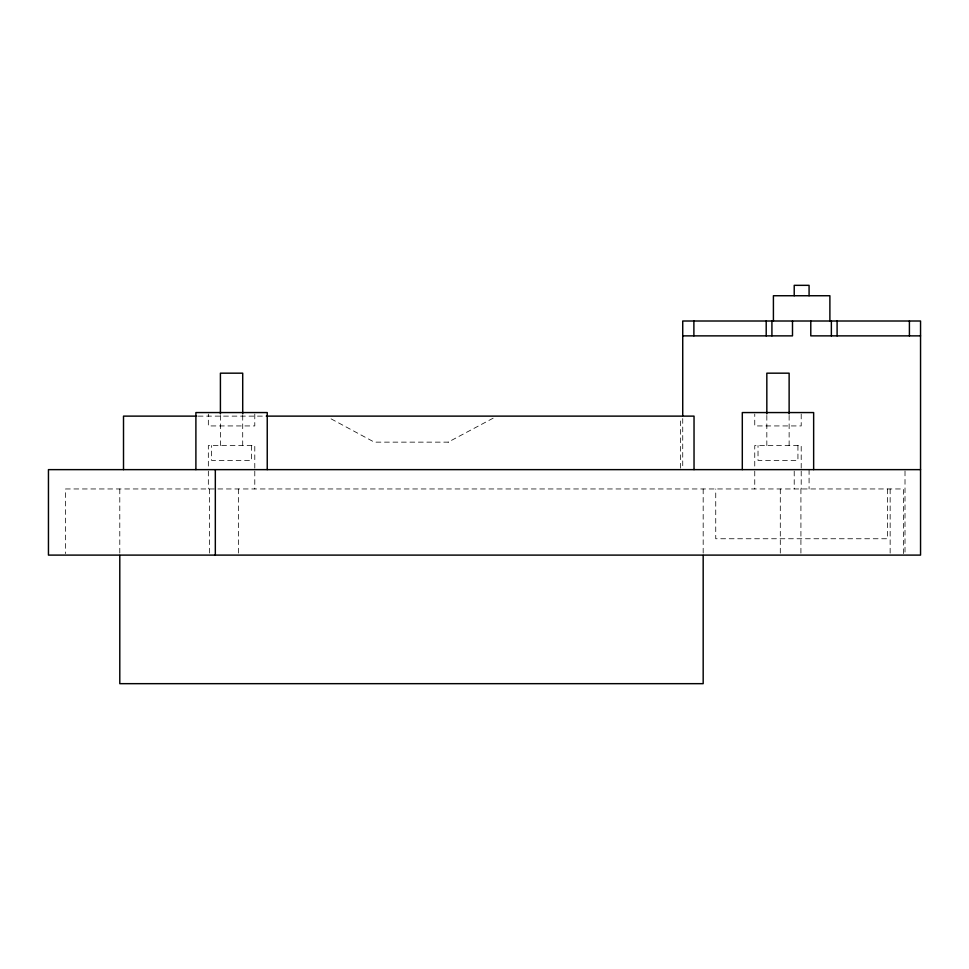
<?xml version="1.0" encoding="UTF-8"?>
<svg xmlns="http://www.w3.org/2000/svg" width="969" height="969" viewBox="0 0 969 969"><rect width="100%" height="100%" fill="white"/><g stroke="black" fill="none" stroke-linecap="round" stroke-linejoin="round"><path stroke-width="0.73" stroke-dasharray="4.84 3.63" d="M680.504 468.148L680.504 417.615M493.136 418.184L448.138 442.143M198.197 416.125L264.791 416.125M448.635 442.143L374.325 442.143L329.835 418.184M905.01 470.97L905.01 553.759M903.459 553.602L903.459 488.957L65.541 488.957L65.541 553.602M890.148 488.957L890.148 553.723M887.556 488.957L887.556 538.752L715.74 538.752L715.74 488.957M809.079 469.638L809.079 488.957M801.206 414.054L801.206 425.936L754.754 425.936L754.754 414.054M801.206 468.136L801.206 445.558L754.754 445.558L754.754 468.136M801.206 471.128L801.206 488.957M800.915 488.957L800.915 553.723M797.935 445.558L797.935 460.42L758.024 460.42L758.024 445.558M794.217 471.128L794.217 488.957M789.129 415.398L789.129 445.558M780.299 488.957L780.299 553.723M766.83 415.398L766.83 445.558M754.754 471.128L754.754 488.957M703.179 488.957L703.179 553.856M682.733 418.535L682.733 468.136M254.786 414.054L254.786 425.936L208.335 425.936L208.335 414.054M254.786 468.136L254.786 445.558L208.335 445.558L208.335 469.638M254.786 471.128L254.786 488.957M251.516 445.558L251.516 460.42L211.605 460.42L211.605 445.558M242.71 415.398L242.71 445.558M238.362 488.957L238.362 553.723M220.411 415.398L220.411 445.558M209.546 488.957L209.546 553.723M208.335 471.128L208.335 488.957M119.793 488.957L119.793 553.856"/><path stroke-width="1.45" d="M682.733 335.868L792.497 335.868L792.497 321.005M920.55 335.868L810.787 335.868L810.787 321.005M196.731 416.125L123.511 416.125L123.511 469.638M266.269 416.125L694.034 416.125L694.034 469.638M920.55 469.638L48.45 469.638L48.45 555.104L920.55 555.104L920.55 321.005L682.733 321.005L682.733 415.531M909.406 321.005L909.406 335.868M837.095 321.005L837.095 335.868M831.366 321.005L831.366 335.868M829.888 321.005L829.888 295.739L773.407 295.739L773.407 321.005M813.645 469.638L813.645 412.564L742.302 412.564L742.302 469.638M809.079 295.739L809.079 285.334L794.217 285.334L794.217 295.739M789.129 413.884L789.129 373.174L766.83 373.174L766.83 413.884M771.918 321.005L771.918 335.868M766.2 321.005L766.2 335.868M703.179 555.37L703.179 683.666L119.793 683.666L119.793 555.37M693.889 321.005L693.889 335.868M267.238 469.638L267.238 412.564L195.895 412.564L195.895 469.638M242.71 413.884L242.71 373.174L220.411 373.174L220.411 413.884M215.324 469.638L215.324 555.104"/></g></svg>
